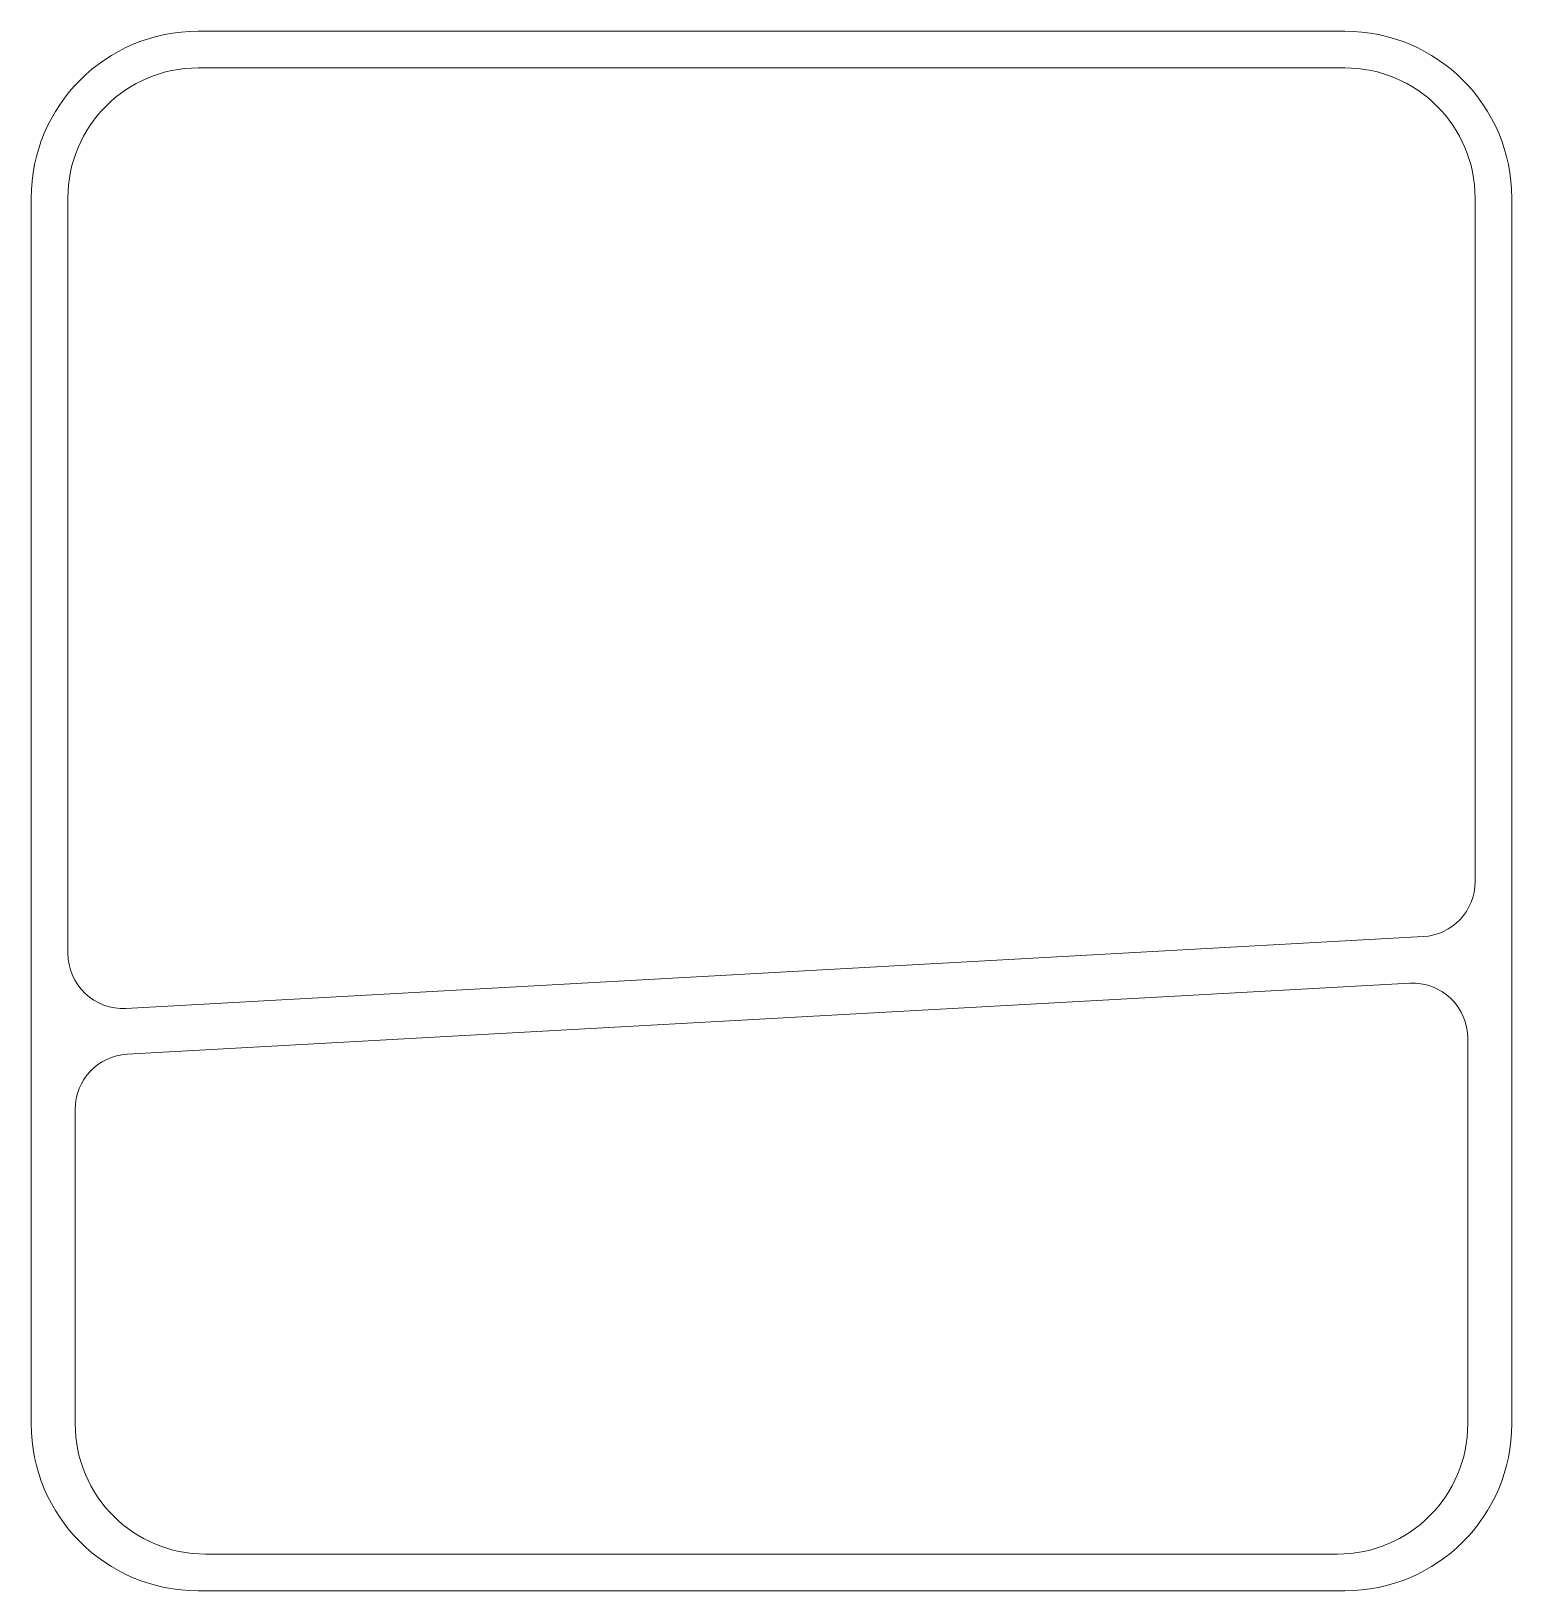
# Model space of a CAD drawing. Header units: millimetres. Extents: x 0 to 80.7, y 0 to 85.
import ezdxf

# ---------------------------------------------------------------- set-up
doc = ezdxf.new("R2010")
doc.units = ezdxf.units.MM
doc.layers.add('3', color=7, linetype='Continuous', true_color=0xffffff)
doc.layers.add('4', color=7, linetype='Continuous', true_color=0xffffff)

msp = doc.modelspace()

# ---------------------------------------------------------------- linework, layer by layer
at = {"layer": '3', "color": 254, "linetype": 'Continuous', "lineweight": 18}
for p, q in [((71.6, 85), (9.1, 85)), ((9.1, 83), (71.6, 83)), ((0, 75.9), (0, 9.1)), ((80.7, 9.1), (80.7, 75.9)), ((78.3, 30.11656), (78.3, 9.1)), ((2.4, 9.1), (2.4, 26.248492)), ((71.2, 2), (9.5, 2)), ((9.1, 0), (71.6, 0))]:
    msp.add_line(p, q, dxfattribs=at)
for centre, radius, start, end in [((9.1, 75.9), 9.1, 90, 180), ((71.6, 75.9), 9.1, 0, 90), ((9.1, 9.1), 9.1, 180, 270), ((9.5, 9.1), 7.1, 180, 270), ((71.2, 9.1), 7.1, 270, 0), ((71.6, 9.1), 9.1, 270, 0)]:
    msp.add_arc(centre, radius, start, end, dxfattribs=at)
at = {"layer": '4', "color": 51, "linetype": 'Continuous', "lineweight": 18}
for p, q in [((2, 75.9), (2, 34.739361)), ((78.7, 38.651699), (78.7, 75.9)), ((5.165758, 31.743944), (75.865758, 35.656282)), ((5.234242, 29.243909), (75.134242, 33.111977))]:
    msp.add_line(p, q, dxfattribs=at)
for centre, radius, start, end in [((9.1, 75.9), 7.1, 90, 180), ((71.6, 75.9), 7.1, 0, 90), ((75.7, 38.651699), 3, 273.167356, 0), ((5, 34.739361), 3, 180, 273.167356), ((75.3, 30.11656), 3, 0, 93.167356), ((5.4, 26.248492), 3, 93.167356, 180)]:
    msp.add_arc(centre, radius, start, end, dxfattribs=at)

doc.saveas('drawing.dxf')
